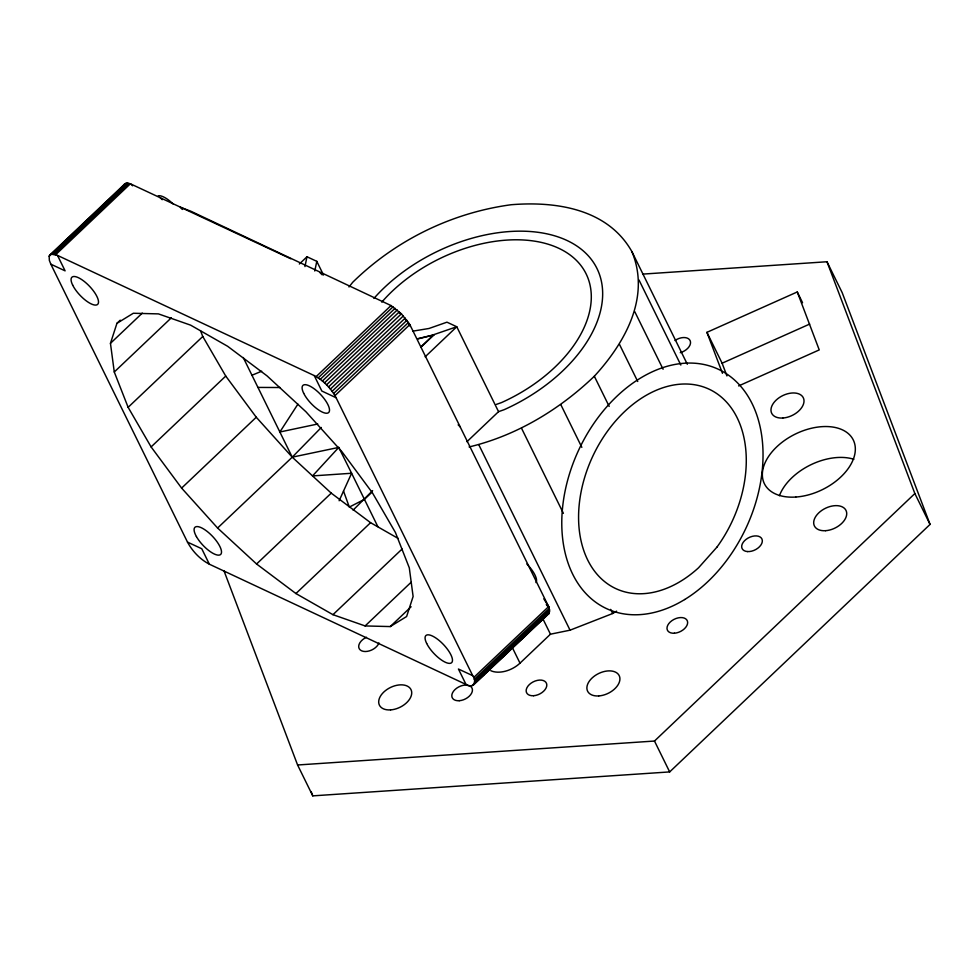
<?xml version="1.0" encoding="UTF-8"?>
<svg xmlns="http://www.w3.org/2000/svg" width="979" height="979" viewBox="0 0 979 979"><rect width="100%" height="100%" fill="white"/><g stroke="black" fill="none" stroke-linecap="round" stroke-linejoin="round"><path stroke-width="1.47" d="M469.1 446.95C516.374 435.655 559.364 409.724 594.326 376.242C624.859 342.968 650.754 297.322 631.957 251.725C607.861 208.808 556.06 201.074 511.16 204.733C451.674 212.749 395.577 240.234 352.734 282.258L349.001 286.969M49.158 256.155L49.354 260.414L50.835 264.183L187.491 542.109C192.459 551.312 200.059 559.327 209.359 564.198L466.028 684.456C472.857 689.485 477.495 681.127 472.722 675.669L336.091 397.719C331.122 388.504 323.535 380.476 314.247 375.581L57.504 255.409L51.397 254.148L49.158 256.155L126.071 183.244L127.307 183.134L130.391 183.783L290.8 258.774M123.635 186.463L124.333 184.321L126.071 183.244M473.151 685.312L548.95 613.6L549.586 610.039L548.644 606.588L409.834 324.6L401.402 313.806L391.025 305.558L190.734 211.183L180.332 207.23L182.339 209.457M304.946 266.569L306.978 256.755L316.792 261.344L323.523 275.038M314.785 271.012L316.792 261.344M116.954 323.303L133.328 313.256L158.451 313.892L190.624 325.15L227.642 346.285L266.986 375.838L305.974 411.804L341.952 451.735L372.461 492.902L395.43 532.503L409.295 567.832L413.114 596.492L406.615 616.525L390.242 626.572L365.118 625.936L332.946 614.677L295.927 593.543L256.584 563.99L217.595 528.024L181.617 488.093L151.109 446.926L128.127 407.325L114.274 371.996L110.456 343.335L116.954 323.303L120.246 320.17M339.126 500.758L351.608 473.261L338.758 447.415L292.244 457.169L217.595 528.024M297.91 404.131L279.872 432.008L317.759 424.005M338.758 447.415L312.546 475.916L331.232 493.135L370.576 522.688L398.331 538.536M372.62 490.614L353.113 510.132M321.308 427.468L292.244 457.169L312.546 475.916L351.608 473.261L377.857 526.665M299.354 264.012L306.978 256.755M425.155 356.809L456.765 326.753L498.544 411.657L466.934 441.713M371.996 492.156L364.421 499.363L349.319 507.085L343.519 491.091M490.785 670.688A22.015 13.73 -26.2 0 0 519.996 663.15L550.455 634.196L570.047 630.182L612.695 613.503L616.623 611.153M223.934 570.671L297.592 764.991L654.486 741.042L914.863 493.551L826.986 261.748L642.873 274.096M297.592 764.991L312.778 795.866L669.673 771.917L930.05 524.414L842.173 292.623L826.986 261.748M49.648 255.213L125.079 183.648M52.621 254.038L127.307 183.134M54.078 254.21L128.763 183.318M55.705 254.675L130.391 183.783L132.679 185.79M110.456 343.335L142.285 313.121M114.274 371.996L171.349 317.808M128.127 407.325L202.775 336.482L200.548 330.829M151.109 446.926L225.745 376.071L202.775 336.482M181.617 488.093L256.265 417.238L225.745 376.071M316.168 376.585L391.025 305.558M318.199 377.845L393.044 306.806M320.28 379.314L395.124 308.287M322.385 380.99L397.241 309.964M324.49 382.85L399.346 311.811M326.545 384.833L401.402 313.806M328.528 386.925L403.372 315.899M330.388 389.091L405.245 318.065M332.101 391.294L406.958 320.255M333.643 393.485L408.5 322.458M334.977 395.638L409.834 324.6M420.676 347.104L433.832 334.634L456.765 326.753L446.962 322.177L429.01 328.479L412.795 331.147M420.799 347.349L433.954 334.867L417.703 338.685M256.584 563.99L331.232 493.135M295.927 593.543L370.576 522.688M332.946 614.677L402.1 549.023M365.118 625.936L411.217 582.175M390.242 626.572L411.094 606.772M473.591 677.627L548.644 606.588L543.798 598.818M474.191 679.438L549.243 608.4L546.49 604.741M474.534 681.066L549.586 610.039M474.595 682.498L549.647 611.459M472.147 685.716L484.287 674.225M487.603 671.092L528.44 632.434M530.642 630.354L544.997 616.77M474.387 683.697L549.439 612.658M548.95 613.6L547.2 614.677M722.465 373.317L706.924 332.334L797.273 291.962L802.547 302.707M726.932 375.924L722.11 363.209L809.682 324.073M738.619 385.934L819.239 349.907L797.273 291.962M251.958 375.238L261.674 371.225M496.341 404.4L501.358 402.65A125.471 78.283 -26.2 0 0 572.948 257.232A125.471 78.283 -26.2 0 0 381.786 302.144M498.544 411.657L504.038 409.736A137.586 85.834 -26.2 0 0 582.958 250.636A137.586 85.834 -26.2 0 0 373.917 298.411M417.825 338.93L433.954 334.867M257.942 387.427L280.104 387.525M187.491 542.109L201.772 548.754L209.359 564.198M472.722 675.669L458.429 669.024L466.028 684.456M50.835 264.183L65.103 270.853L57.504 255.409M336.091 397.719L321.834 391.037L314.247 375.581M546.392 604.557L548.644 606.588L546.796 604.178M458.148 424.849L460.314 426.93M160.079 197.574L162.233 199.704M320.011 272.676L322.164 274.842M256.265 417.238L292.244 457.169L243.233 357.506M914.863 493.551L930.05 524.414M706.924 332.334L722.11 363.209M631.957 251.725L687.319 364.249M638.993 279.994L680.846 365.069M634.747 311.628L663.101 369.254M619.511 344.449L637.733 381.492M594.326 376.242L609.183 406.42M560.906 404.829L581.844 447.354M521.538 428.264L563.402 513.339M610.663 609.379L612.695 613.503M654.486 741.042L669.673 771.917M478.902 444.955L570.047 630.182M543.125 619.303L550.455 634.196M512.678 648.257L519.996 663.15M311.163 791.57L312.778 795.866M378.959 642.946A11.002 6.865 -26.2 0 1 361.606 650.802A11.002 6.865 -26.2 0 1 366.501 637.268M674.984 340.508A11.002 6.865 -26.2 0 1 690.171 340.716A11.002 6.865 -26.2 0 1 680.27 352.685M779.419 495.717A49.525 30.9 -26.2 0 1 853.859 459.273M158.243 195.8A18.711 6.547 46.5 0 1 173.026 203.877M526.837 564.014A18.711 6.547 46.5 0 1 535.966 582.578M398.661 312.215A18.711 6.547 46.5 0 1 400.448 313.794M405.453 319.105A18.711 6.547 46.5 0 1 410.299 326.423M716.885 547.2L698.541 567.783A110.064 76.913 -64.9 0 1 578.577 518.197A110.064 76.913 -64.9 0 1 697.121 385.212A110.064 76.913 -64.9 0 1 716.885 547.2M747.491 551.569A11.002 6.865 -26.2 0 0 762.311 540.384A11.002 6.865 -26.2 0 0 746.206 539.282A11.002 6.865 -26.2 0 0 747.491 551.569M390.56 709.897A17.61 10.989 -26.2 0 0 411.266 690.219A17.61 10.989 -26.2 0 0 383.792 692.055A17.61 10.989 -26.2 0 0 390.56 709.897M674.421 633.217A11.002 6.865 -26.2 0 0 687.356 620.919A11.002 6.865 -26.2 0 0 670.187 622.069A11.002 6.865 -26.2 0 0 674.421 633.217M598.744 695.934A17.61 10.989 -26.2 0 0 619.462 676.244A17.61 10.989 -26.2 0 0 591.989 678.092A17.61 10.989 -26.2 0 0 598.744 695.934M459.224 700.719A11.002 6.865 -26.2 0 0 472.159 688.421A11.002 6.865 -26.2 0 0 454.99 689.571A11.002 6.865 -26.2 0 0 459.224 700.719M533.579 695.726A11.002 6.865 -26.2 0 0 546.515 683.428A11.002 6.865 -26.2 0 0 529.345 684.578A11.002 6.865 -26.2 0 0 533.579 695.726M782.833 418.021A17.61 10.989 -26.2 0 0 803.551 398.331A17.61 10.989 -26.2 0 0 776.078 400.178A17.61 10.989 -26.2 0 0 782.833 418.021M825.554 530.691A17.61 10.989 -26.2 0 0 846.26 511.014A17.61 10.989 -26.2 0 0 818.787 512.849A17.61 10.989 -26.2 0 0 825.554 530.691M795.768 497.038A49.525 30.9 -26.2 0 0 854.018 441.664A49.525 30.9 -26.2 0 0 776.739 446.852A49.525 30.9 -26.2 0 0 795.768 497.038M72.666 285.109A18.711 6.547 46.5 0 0 96.431 304.995A18.711 6.547 46.5 0 0 85.259 282.258A18.711 6.547 46.5 0 0 72.666 285.109M303.686 393.264A18.711 6.547 46.5 0 0 327.451 413.15A18.711 6.547 46.5 0 0 316.278 390.425A18.711 6.547 46.5 0 0 303.686 393.264M196.412 536.565A18.711 6.547 46.5 0 0 220.128 554.812A18.711 6.547 46.5 0 0 206.838 531.181A18.711 6.547 46.5 0 0 196.412 536.565M426.66 643.411A18.711 6.547 46.5 0 0 450.426 663.285A18.711 6.547 46.5 0 0 439.241 640.56A18.711 6.547 46.5 0 0 426.66 643.411M684.676 599.527A132.079 92.295 -64.9 0 0 736.22 381.577A132.079 92.295 -64.9 0 0 566.303 485.547A132.079 92.295 -64.9 0 0 684.676 599.527"/></g></svg>
